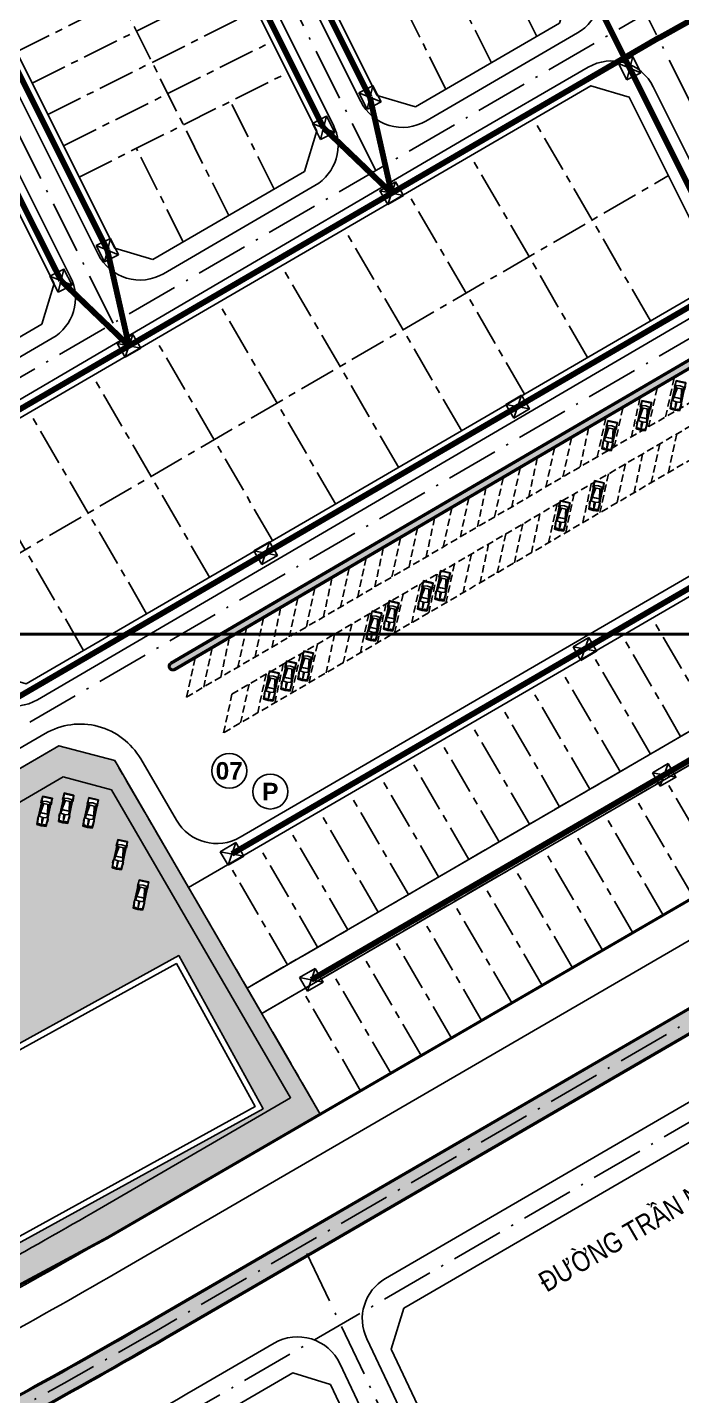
# Model space of a CAD drawing. Header units: metres. Extents: x 566631 to 571261, y 2062953 to 2068466.
# Drawn here: x 568814.1 to 568926.3, y 2066105.5 to 2066340.3 of the extents above; entities that cross this region are included whole.
import ezdxf
from ezdxf.enums import TextEntityAlignment as Align

# ---------------------------------------------------------------- set-up
doc = ezdxf.new("R2010")
doc.units = ezdxf.units.M
for name, pattern in [('ACAD_ISO10W100', [18.5, 12, -3, 0.5, -3]), ('CENTER', [2, 1.25, -0.25, 0.25, -0.25]), ('DOT', [0.25, 0, -0.25]), ('HIDDEN', [0.375, 0.25, -0.125])]:
    doc.linetypes.add(name, pattern=pattern)
for name, color, linetype in [('bonen', 34, 'CONTINUOUS'), ('BoThamCo', 94, 'CONTINUOUS'), ('ChiaLo', 128, 'CENTER'), ('D-TT', 2, 'CONTINUOUS'), ('DIEN HOA', 251, 'CONTINUOUS'), ('ghi_chu', 7, 'CONTINUOUS'), ('hacth sdd', 8, 'CONTINUOUS'), ('hatchViaHe+LogDg', 129, 'CONTINUOUS'), ('Khung ban ve', 7, 'CONTINUOUS'), ('LogDg', 7, 'CONTINUOUS'), ('nha', 20, 'CONTINUOUS'), ('RANHGIOI', 2, 'HIDDEN'), ('thuadat', 6, 'CONTINUOUS'), ('TimDg', 222, 'CONTINUOUS'), ('TTLL', 170, 'CONTINUOUS'), ('ViaHeS', 32, 'CONTINUOUS')]:
    doc.layers.add(name, color=color, linetype=linetype)
doc.styles.add('ARIALB', font='VHARIALB.TTF', dxfattribs={"width": 0.75})
doc.styles.add('avantH', font='VHAVAN.TTF', dxfattribs={"height": 10})
doc.styles.get("Standard").update_dxf_attribs({"font": 'VHARIALN.TTF'})
doc.linetypes.add('Thong tin', pattern='A,12.7,-5.08,["TTLL",Standard,S=2.54,R=0,X=-2.54,Y=-1.27],-9.08', length=26.86)
pattern_1 = [(0, (568838.590178164, 2066230.129243872), (0.3175, 0.3175), [0.15875, -0.4762500000000001]), (90, (568838.6695531639, 2066230.049868872), (-0.3175, 0.3175), [0.15875, -0.4762500000000001])]

# ---------------------------------------------------------------- blocks, each defined once
blk = doc.blocks.new('dsl')
at = {"color": 158, "linetype": 'DOT'}
blk.add_wipeout([(0, 1.5), (0.33644860936327353, 1.4617805352900177), (0.7271365341730276, 1.3119727361482205), (1.0179708990035576, 1.1016965319868746), (1.2342348857782783, 0.8524460373446345), (1.3543988210148825, 0.6446734317579512), (1.4417184349149323, 0.4140627419110956), (1.5, 0), (1.4408082852605588, -0.41721874987695173), (1.3263853264506624, -0.7005012247245759), (1.1508682344574481, -0.9620303045958281), (0.9135099182603594, -1.1897477167658508), (0.6119164755800454, -1.3695102143101394), (0.38024214177858096, -1.4510051391553134), (0, -1.5), (-0.4646015835460416, -1.4262346820905236), (-0.7918897030176879, -1.2739351231138016), (-1.1446356684900818, -0.9694375619291122), (-1.3156433532713265, -0.7204738487488953), (-1.4267119241412873, -0.46313398238271475), (-1.493310356047019, -0.14150682114990332), (-1.5, 0), (-1.4614062352338948, 0.3380707260221243), (-1.3372086829040484, 0.6796123441309305), (-1.1726255954709188, 0.9353871992789777), (-0.9171726725762708, 1.1869264040143435), (-0.6270318645983934, 1.362655877601469), (-0.2542087298352414, 1.478302378207502)], dxfattribs=at).dxf.layer = 'ghi_chu'
at = {"layer": 'ghi_chu', "color": 32}
blk.add_circle((0, 0), 1.5, dxfattribs=at)
at = {"layer": 'ghi_chu', "style": 'ARIALB'}
blk.add_attdef('01', text='', height=1.5, dxfattribs=at).set_placement((0, -0.75), align=Align.CENTER)
blk = doc.blocks.new('mb-«t«-1')
at = {"color": 251}
blk.add_wipeout([(859.1008053915066, 6.912159733474255e-10), (876.4170112080319, 536.8023803266333), (817.9421219586802, 536.8023803263932), (817.9421219590149, 623.3834094121194), (911.0494228420575, 623.3834094120466), (911.0494228420939, 1194.8182013719052), (821.250902964377, 1195.2694367584772), (825.48385027123, 3652.3221924818645), (893.7332170252776, 3652.322192481959), (893.7332170251393, 4180.466469899417), (783.1019020833337, 4180.466469899933), (762.6167174240763, 4262.407208536548), (850.4427024826291, 4284.363704801392), (807.1521879407155, 5028.960554932004), (-4.147295840084553e-10, 5098.225378200084), (-850.4427024835895, 5028.960554931771), (-893.7332170259833, 4310.338013527384), (-805.5796729880967, 4304.72313811096), (-805.5796729881549, 4206.440778624899), (-919.7075257516917, 4206.4407786253), (-919.7075257514298, 3695.6127070240836), (-845.4794587780998, 3678.296501207391), (-824.4683937580339, 1194.8182013719925), (-893.7173196602234, 1195.8674275223239), (-902.3913199349045, 623.3834094114573), (-813.5035004546444, 624.4862034761973), (-813.5035004547462, 536.8023803267861), (-885.0751141174333, 536.8023803265896), (-859.1008053922778, -1.4551915228366852e-11)], dxfattribs=at).dxf.layer = 'DIEN HOA'
at = {"layer": 'DIEN HOA', "color": 251, "linetype": 'Continuous'}
for p, q in [((-893.7332170257578, 4310.338013526982), (-850.4427024836186, 5028.960554931313)), ((-4.656613e-10, 5098.22537819948), (-850.4427024836186, 5028.960554931313)), ((-763.8616733985252, 4959.695731663611), (-850.4427024836186, 3600.37357503036)), ((-8.658102908637373, 5020.302452023141), (-763.8616733985252, 4959.695731663611)), ((-183.7687785296002, 4977.011937480419), (-711.9130559473997, 4977.011937480885)), ((-183.7687785296002, 4977.011937480419), (-711.9130559473997, 4977.011937480885)), ((-668.6225414049113, 4803.849879310932), (-711.9130559473997, 4977.011937480885)), ((-400.2213512419257, 4803.849879310465), (-668.6225414049113, 4803.849879310932)), ((-183.7687785296002, 4977.011937480419), (-400.2213512419257, 4803.849879310465)), ((-8.658102908637373, 5020.302452023141), (-58.90579129569232, 3623.416714868508)), ((-8.658102908637373, 5020.302452023141), (142.1995540964417, 3622.354830442462)), ((685.938747221604, 4977.011937480419), (-8.658102908637373, 5020.302452023141)), ((807.1521879405483, 5028.960554931778), (-4.656613e-10, 5098.22537819948)), ((337.6660134306877, 4803.849879310932), (164.5039552609669, 4977.011937480419)), ((685.938747221604, 4977.011937480419), (207.7944698036881, 4977.011937480885)), ((685.938747221604, 4977.011937480419), (207.7944698036881, 4977.011937480885)), ((642.6482326791155, 4803.849879310932), (337.6660134306877, 4803.849879310932)), ((685.938747221604, 4977.011937480419), (642.6482326791155, 4803.849879310932)), ((720.5711588556876, 4959.695731663611), (685.938747221604, 4977.011937480419)), ((720.5711588556876, 4959.695731663611), (833.1264966658784, 3557.083060488105)), ((807.1521879405483, 5028.960554931778), (850.4427024831531, 4284.363704801071)), ((-919.7075257513208, 4206.440778624732), (-919.7075257512041, 4180.466469899286)), ((-919.7075257513208, 4206.440778624732), (-815.8102908495348, 4206.440778624732)), ((-919.7075257512041, 4180.466469899286), (-919.7075257513208, 4128.517852448392)), ((-919.7075257513208, 4128.517852448392), (-919.7075257512041, 4180.466469899286)), ((-919.7075257513208, 4128.517852448392), (-919.7075257514371, 4041.936823363417)), ((-919.7075257514371, 4041.936823363417), (-919.7075257513208, 4128.517852448392)), ((-919.7075257514371, 4041.936823363417), (-919.7075257515534, 3938.03958846163)), ((-919.7075257515534, 3938.03958846163), (-919.7075257514371, 4041.936823363417)), ((-919.7075257514371, 3834.14235355938), (-919.7075257515534, 3938.03958846163)), ((-919.7075257515534, 3938.03958846163), (-919.7075257514371, 3834.14235355938)), ((-919.7075257513208, 3756.219427383506), (-919.7075257514371, 3834.14235355938)), ((-919.7075257514371, 3834.14235355938), (-919.7075257513208, 3756.219427383506)), ((-919.7075257515534, 3695.612707023975), (-919.7075257513208, 3756.219427383506)), ((-919.7075257513208, 3756.219427383506), (-919.7075257515534, 3695.612707023975)), ((-919.7075257515534, 3695.612707023975), (-919.7075257513208, 3678.2965012067)), ((-919.7075257513208, 3678.2965012067), (-824.4683937579393, 3678.2965012067)), ((-893.7332170257578, 4310.338013526982), (-807.1521879411303, 4301.679910618346)), ((-850.4427024833858, 4500.816277513746), (-763.8616733987583, 4500.816277513279)), ((-850.4427024836186, 3600.37357503036), (-807.1521879408974, 112.5553378104232)), ((43.29051454213913, 3635.005986664444), (-746.5454675814833, 3539.766854671296)), ((-746.5454675814833, 3539.766854671296), (-737.8873646729623, 848.4940850320273)), ((-746.5454675814833, 3539.766854671296), (-633.9901297710603, 2881.751033625566)), ((-703.2549530391113, 3548.424957579468), (-616.6739239542512, 2916.383445259649)), ((-642.6482326795813, 2907.725342350547), (-341.5447812121129, 1229.450613005552)), ((-633.9901297710603, 2881.751033625566), (-633.9901297710603, 1437.24508280959)), ((608.0158210452646, 2916.383445259649), (-616.6739239542512, 2916.383445259649)), ((-616.6739239542512, 2916.383445259649), (-616.6739239541348, 2890.409136534203)), ((-616.6739239541348, 2890.409136534203), (-616.6739239542512, 1229.450613005087)), ((-616.6739239541348, 2890.409136534203), (608.0158210453808, 2890.409136534203)), ((737.8873646724969, 3539.76685467083), (43.29051454213913, 3635.005986664444)), ((633.9901297703618, 2907.725342351012), (382.8866783033591, 1229.450613005552)), ((737.8873646724969, 3539.76685467083), (608.0158210452646, 2916.383445259649)), ((608.0158210452646, 2916.383445259649), (608.0158210450318, 1238.108715913724)), ((608.0158210453808, 2890.409136534203), (608.0158210452646, 1229.450613005087)), ((729.2292617637431, 3479.1601343113), (633.9901297704782, 2890.409136534203)), ((633.9901297704782, 2890.409136534203), (642.6482326791155, 1445.903185717761)), ((729.2292617638595, 848.4940850320273), (737.8873646724969, 3539.76685467083)), ((850.4427024831531, 4284.363704801071), (781.1778792151018, 4267.047498984262)), ((783.1019020834938, 4180.466469899286), (824.4683937575902, 4180.466469899286)), ((833.1264966658784, 3557.083060488105), (815.8102908488361, 112.5553378099575)), ((824.4683937575902, 4180.466469899286), (824.468393757357, 4163.150264082011)), ((824.4683937575902, 4180.466469899286), (893.7332170252921, 4180.466469899286)), ((859.0013357762946, 3652.322192481253), (824.4683937574736, 3652.322192481253)), ((893.7332170254085, 3652.322192481253), (859.0013357762946, 3652.322192481253)), ((893.7332170252921, 4180.466469899286), (893.7332170254085, 3652.322192481253)), ((-893.7332170257578, 1194.818201371468), (-902.3913199347444, 623.3834094107151)), ((-902.3913199343953, 1099.57906937832), (-902.3913199345114, 1012.998040292877)), ((-815.8102908496512, 623.3834094111808), (-902.3913199347444, 623.3834094107151)), ((-824.4683937579393, 1194.818201371468), (-893.7332170257578, 1194.818201371468)), ((-885.0751141172368, 536.8023803262039), (-859.1008053921395, -4.656613e-10)), ((-815.8102908495348, 536.8023803262039), (-885.0751141172368, 536.8023803262039)), ((-859.1008053921395, -4.656613e-10), (859.1008053914412, 0)), ((815.8102908488361, 112.5553378099575), (-807.1521879408974, 112.5553378104232)), ((-633.9901297710603, 1437.24508280959), (-746.5454675814833, 1160.18578973785)), ((-737.8873646729623, 848.4940850320273), (-616.6739239542512, 1229.450613005087)), ((-17.31620581750758, 761.9130559470503), (-737.8873646729623, 874.4683937574736)), ((-616.6739239542512, 1229.450613005087), (608.0158210452646, 1229.450613005087)), ((746.545467580785, 874.4683937574736), (-17.31620581750758, 761.9130559470503)), ((729.2292617638595, 848.4940850320273), (608.0158210450318, 1238.108715913724)), ((642.6482326791155, 1445.903185717761), (729.2292617639757, 1134.211481011938)), ((815.8102908486034, 536.8023803262039), (876.4170112080175, 536.8023803262039)), ((911.0494228422176, 1194.818201371468), (824.468393757357, 1194.818201371468)), ((824.468393757357, 623.3834094111808), (911.049422842334, 623.3834094111808)), ((859.1008053914412, 0), (876.4170112080175, 536.8023803262039)), ((911.049422842334, 623.3834094111808), (911.0494228422176, 1194.818201371468))]:
    blk.add_line(p, q, dxfattribs=at)
blk = doc.blocks.new('ct-10')
at = {"color": 240}
blk.add_wipeout([(-54.65070731744883, 32.75775131252925), (-28.727073920492202, 47.84003259708791), (-20.74105342710597, 34.11355000688741), (-3.234131249437871, 29.045085976025263), (49.30300526018102, 57.99169900035483), (63.780218898784376, 31.716039441621433), (19.987452967316464, 7.587350043703566), (18.539731603445603, 10.214915999408532), (-4.1940673156659614e-11, -6.66489086142974e-12), (-13.624279429065936, 3.944392343668568), (-13.902371461487341, 2.9838379093044267), (-25.645966952662334, 6.383749691116918), (-25.367874920135666, 7.344304125481031), (-38.99215461313509, 11.288696545780681), (-44.6177746699105, 20.95809000353853), (-47.016713078567584, 19.6363365696337)], dxfattribs=at).dxf.layer = 'nha'
at = {"layer": 'nha', "color": 240}
blk.add_lwpolyline([(5.51023932849057, 33.86300960252993), (49.30300526018254, 57.99169900035486), (63.78021889878437, 31.71603944175877), (19.98745296732523, 7.587350043701008), (5.51023932849057, 33.86300960252993)], dxfattribs=at)
at = {"layer": 'nha', "color": 10, "ltscale": 3}
for points in [[(6.868668435141444, 33.46972807194106), (48.90972372959368, 56.63326989370398), (62.42178979224991, 32.10932097258046), (20.38073449803051, 8.945779150351882)], [(-53.28347123460878, 32.39627448865836), (-46.6436358060206, 20.98363364092364), (-22.12016386974311, 34.49543666134934), (-29.08855075130279, 46.47279651024365)], [(-3.174239929998294, 28.5072140134871), (5.313598563196138, 33.18379504932091), (17.86051705013961, 10.41155676497146), (-0.05989131948444992, 0.5378719624131918), (-13.96551063004881, 4.56371557735838), (-14.24360266246367, 3.603161143139005), (-25.0266437191749, 6.724980892147869), (-24.74855168676004, 7.685535326600075), (-38.65417125541717, 11.7113790162839), (-43.90543507408368, 20.72798458715656), (-20.68116203020327, 33.57567799068056)]]:
    blk.add_lwpolyline(points, close=True, dxfattribs=at)
at = {"layer": 'nha', "color": 240}
for points in [[(-54.65070731733242, 32.75775131238981), (-47.01671307859942, 19.63633656990714), (-20.74105342710391, 34.11355000711046), (-28.72707392049222, 47.84003259708793)], [(-3.234131249482743, 29.04508597613312), (5.51023932849057, 33.86300960252993), (18.53973160346504, 10.21491599967703), (0, 0), (-13.62427942897193, 3.944392343983054), (-13.90237146150321, 2.983837909530848), (-25.64596695266664, 6.383749691303819), (-25.36787492013536, 7.344304125523195), (-38.99215461313725, 11.28869654610753), (-44.61777466991051, 20.95809000353855), (-20.74105334712658, 34.11354995239526), (-20.74105334712658, 34.11354995239526), (-3.234131249482743, 29.04508597613312)]]:
    blk.add_lwpolyline(points, close=True, dxfattribs=at)
at = {"layer": 'nha', "color": 10, "ltscale": 3}
for points in [[(-20.74105334712658, 34.11354995239526), (-28.24953822337557, 8.178580222884193)], [(-6.115794552722946, 29.87936207349412), (-13.90237146150321, 2.983837909530848), (-25.64596695266664, 6.383749691303819), (-17.85939004388638, 33.27927385503426)], [(-6.596071769949049, 30.01840808964334), (-14.24360266246367, 3.603161143139005), (-25.0266437191749, 6.724980892147869), (-17.37911282666028, 33.14022783865221)], [(-3.234131249482743, 29.04508597613312), (-10.74261612573173, 3.110116246622056)]]:
    blk.add_lwpolyline(points, dxfattribs=at)
at = {"layer": 'nha', "const_width": 0.331751152141547}
for points in [[(-1.498206348507665, 6.867696549976245, -1), (-1.811084105283953, 6.757395432097837, -1)], [(-0.633890489465557, 7.370645947055891, -1), (-0.9467682462418452, 7.260344829177484, -1)], [(0.2304253693437204, 7.873595344135538, -1), (-0.08245238743256778, 7.763294226257131, -1)], [(1.094741228269413, 8.376544741215184, -1), (0.7818634713767096, 8.266243623336777, -1)], [(1.818601910257712, 7.062761763343588, -1), (1.505724153481424, 6.95246064546518, -1)], [(1.959057087311521, 8.879494138294831, -1), (1.646179330535233, 8.769193020416424, -1)], [(2.68291776929982, 7.565711160423234, -1), (2.370040012523532, 7.455410042544827, -1)], [(-0.7743456665193662, 5.553913572337478, -1), (-1.087223423295654, 5.443612454226241, -1)], [(0.08997019252274185, 6.056862969184294, -1), (-0.2229075642535463, 5.946561851305887, -1)], [(0.8138308746274561, 4.743079991312698, -1), (0.5009531178511679, 4.63277887343429, -1)], [(0.9542860514484346, 6.559812366263941, -1), (0.6414082945557311, 6.449511248385534, -1)], [(1.678146733436733, 5.246029388392344, -1), (1.365268976660445, 5.135728270513937, -1)], [(2.542462592246011, 5.748978785471991, -1), (2.229584835469723, 5.638677667593583, -1)], [(3.266323273768649, 4.435195807600394, -1), (2.95344551699236, 4.324894689721987, -1)], [(3.406778451288119, 6.251928182551637, -1), (3.093900694511831, 6.14162706467323, -1)], [(4.130639132810757, 4.93814520444721, -1), (3.817761376034468, 4.827844086568803, -1)], [(-0.05048498453106731, 4.240130594465882, -1), (-0.3633627413073555, 4.129829476354644, -1)], [(0.6733756969915703, 2.926347616361454, -1), (0.3604979402152821, 2.816046498483047, -1)], [(1.537691556150094, 3.429297013441101, -1), (1.224813799373806, 3.318995895329863, -1)], [(2.402007414959371, 3.932246410520747, -1), (2.089129658183083, 3.821945292409509, -1)]]:
    blk.add_lwpolyline(points, format="xyb", close=True, dxfattribs=at)
blk = doc.blocks.new('hgtc')
at = {"layer": 'D-TT', "color": 11, "linetype": 'Continuous'}
for p, q in [((-1.53, 1.3275), (1.53, 1.3275)), ((-1.53, 1.3275), (1.53, -1.3275)), ((-1.53, -1.3275), (1.53, 1.3275)), ((-1.53, -1.3275), (-1.53, 1.3275)), ((1.53, 1.3275), (1.53, -1.3275)), ((-1.53, -1.3275), (1.53, -1.3275))]:
    blk.add_line(p, q, dxfattribs=at)
at = {"layer": 'D-TT', "color": 11, "linetype": 'Continuous', "flags": 128}
for points in [[(-1.53, -1.3275), (-1.53, 1.3275), (-1.405566792644095, 1.3275)], [(-1.53, -1.3275), (-0.6722961259656586, -1.3275)]]:
    blk.add_lwpolyline(points, dxfattribs=at)

msp = doc.modelspace()

# ---------------------------------------------------------------- hatches: boundary and pattern name
at = {"layer": 'hacth sdd'}
h = msp.add_hatch(dxfattribs=at)
h.set_pattern_fill('CROSS', color=64, scale=0.05, style=0)
h.set_pattern_definition(pattern_1)
edge = h.paths.add_edge_path()
edge.add_line((568933.7143978506, 2066286.586560619), (568838.8331103023, 2066231.056152301))
edge.add_arc((568839.0856665111, 2066230.624625522), 0.4999999999453897, 120.3388151752436, 210.1574367655024)
edge.add_arc((568839.0856665112, 2066230.624625522), 0.5000000000582983, 210.1574367588006, 300.3388151752436)
edge.add_line((568839.33822272, 2066230.193098743), (568934.2195102683, 2066285.72350706))
edge.add_arc((568937.6290190874, 2066279.897895538), 6.749999999833656, 26.571817897282926, 120.3388151815671, ccw=False)
edge.add_line((568943.6660460724, 2066282.91730031), (568948.6265153522, 2066272.999290257))
edge.add_arc((568949.073702536, 2066273.22294987), 0.4999999998949919, 206.5718179198222, 300.157436777037)
edge.add_arc((568949.073702536, 2066273.22294987), 0.5000000000161244, 300.157436777037, 386.5718179078876)
edge.add_line((568949.5208897202, 2066273.446609483), (568944.5604204404, 2066283.364619536))
edge.add_arc((568937.6290190875, 2066279.897895537), 7.749999999986018, 26.57181790134568, 120.3388151821101)
h = msp.add_hatch(dxfattribs=at)
h.set_pattern_fill('CROSS', color=64, scale=0.05, style=0)
h.set_pattern_definition(pattern_1)
edge = h.paths.add_edge_path()
edge.add_line((568933.7143978506, 2066286.586560619), (568838.8331103023, 2066231.056152301))
edge.add_arc((568839.0856665111, 2066230.624625522), 0.4999999999453897, 120.3388151752436, 210.1574367655024)
edge.add_arc((568839.0856665112, 2066230.624625522), 0.5000000000582983, 210.1574367588006, 300.3388151752436)
edge.add_line((568839.33822272, 2066230.193098743), (568934.2195102683, 2066285.72350706))
edge.add_arc((568937.6290190874, 2066279.897895538), 6.749999999833656, 26.571817897282926, 120.3388151815671, ccw=False)
edge.add_line((568943.6660460724, 2066282.91730031), (568948.6265153522, 2066272.999290257))
edge.add_arc((568949.073702536, 2066273.22294987), 0.4999999998949919, 206.5718179198222, 300.157436777037)
edge.add_arc((568949.073702536, 2066273.22294987), 0.5000000000161244, 300.157436777037, 386.5718179078876)
edge.add_line((568949.5208897202, 2066273.446609483), (568944.5604204404, 2066283.364619536))
edge.add_arc((568937.6290190875, 2066279.897895537), 7.749999999986018, 26.57181790134568, 120.3388151821101)
h = msp.add_hatch(dxfattribs=at)
h.set_pattern_fill('CROSS', color=64, scale=0.05, style=0)
h.set_pattern_definition([(0, (568726.2181077171, 2066107.511823657), (0.3175, 0.3175), [0.15875, -0.4762500000000001]), (90, (568726.2974827171, 2066107.432448657), (-0.3175, 0.3175), [0.15875, -0.4762500000000001])])
edge = h.paths.add_edge_path()
edge.add_line((568827.9057365168, 2066132.56217454), (568864.3775519878, 2066153.753022191))
edge.add_line((568864.3775519878, 2066153.753022191), (568829.1100691657, 2066214.452298915))
edge.add_line((568829.1100691657, 2066214.452298915), (568819.5429296357, 2066216.984679198))
edge.add_line((568819.5429296357, 2066216.984679198), (568803.5827793708, 2066207.699118338))
edge.add_line((568803.5827793708, 2066207.699118338), (568804.5885386292, 2066205.970405432))
edge.add_arc((568807.181607989, 2066207.479044321), 3.000000000016365, 210.1906983261399, 300.1906983192565)
edge.add_line((568808.690246877, 2066204.885974961), (568820.2664520721, 2066211.620971565))
edge.add_line((568820.2664520721, 2066211.620971565), (568828.5611824023, 2066209.425392471))
edge.add_line((568828.5611824023, 2066209.425392471), (568859.2717184378, 2066156.569130101))
edge.add_line((568859.2717184378, 2066156.569130101), (568825.3938476988, 2066136.885415751))
edge.add_arc((568334.5707709345, 2066981.646747592), 977.000000235202, 297.6290180077877, 300.15743676226367, ccw=False)
edge.add_arc((568788.5769537514, 2066114.283279129), 2.00000000001723, 117.6297100511861, 223.7344782023378)
edge.add_arc((568739.4434975762, 2066067.273729146), 65.99995812744585, 41.53741249653791, 43.734478192171025, ccw=False)
edge.add_arc((568334.570771048, 2066981.646747397), 982.0000000091319, 297.5551404341041, 300.1574367617127)
h = msp.add_hatch(dxfattribs=at)
h.set_pattern_fill('CROSS', color=64, scale=0.05, style=0)
h.set_pattern_definition([(0, (568124.4922125977, 2065856.434559209), (0.3175, 0.3175), [0.15875, -0.4762500000000001]), (90, (568124.5715875977, 2065856.355184209), (-0.3175, 0.3175), [0.15875, -0.4762500000000001])])
edge = h.paths.add_edge_path()
edge.add_arc((568970.7276748744, 2066194.726837185), 1.749977558674758, 300.1574367676133, 480.1574367676133)
edge.add_line((568969.8485250591, 2066196.239952204), (568836.0693864466, 2066118.5116212))
edge.add_arc((568334.5707710537, 2066981.646747391), 998.2500224413319, 297.07455533379755, 300.1574367596903, ccw=False)
edge.add_arc((568789.720296955, 2066091.231726699), 1.749977559042764, 117.0745932350957, 297.0735870310036)
edge.add_arc((568334.5708065463, 2066981.646682356), 1001.74990349739, 297.0745535939011, 300.1574368760959)
edge.add_line((568837.8276861224, 2066115.485391189), (568971.6068246897, 2066193.213722167))
at = {"layer": 'hatchViaHe+LogDg'}
h = msp.add_hatch(dxfattribs=at)
h.set_pattern_fill('PHANTSQR', color=256, angle=322.0000000000001, style=0, pattern_type=2)
h.set_pattern_definition([(322.0000000000001, (568580.7870714198, 2066041.32949539), (0.6156614753256582, 0.788010753606722), [0.18, -0.15, 0.18, -0.15, 0.18, -0.16]), (52.00000000000006, (568581.5612942311, 2066040.826127693), (-0.788010753606722, 0.6156614753256582), [0.18, -0.15, 0.18, -0.15, 0.18, -0.16])])
edge = h.paths.add_edge_path()
edge.add_arc((568739.4434975778, 2066067.273729145), 65.99995812739209, 41.53741249846819, 43.73447819417144)
edge.add_arc((568788.5769537515, 2066114.283279129), 2.000000000076781, 117.62901942102161, 223.7344782000322, ccw=False)
edge.add_arc((568334.5707709352, 2066981.646747593), 977.0000002350481, 297.6290194215283, 300.1574367622214)
edge.add_line((568825.3938476988, 2066136.885415751), (568859.2717184379, 2066156.569130101))
edge.add_line((568859.2717184379, 2066156.569130101), (568828.5611824021, 2066209.425392471))
edge.add_line((568828.5611824021, 2066209.425392471), (568820.2664520718, 2066211.620971565))
edge.add_line((568820.2664520718, 2066211.620971565), (568808.6902468773, 2066204.885974961))
edge.add_arc((568807.1816079889, 2066207.479044321), 3.000000000116989, 210.1906983311015, 300.1906983250217, ccw=False)
edge.add_line((568804.5885386292, 2066205.970405432), (568803.5827793708, 2066207.699118338))
edge.add_line((568803.5827793708, 2066207.699118338), (568760.3649567078, 2066182.555136866))
edge.add_line((568760.3649567078, 2066182.555136866), (568761.3707159655, 2066180.826423962))
edge.add_arc((568758.7776466057, 2066179.317785073), 3.000000000016365, -59.80930167690002, 30.19069832613991, ccw=False)
edge.add_line((568760.286285494, 2066176.724715713), (568732.9201400105, 2066160.803185828))
edge.add_line((568732.9201400105, 2066160.803185828), (568731.5364120429, 2066156.993670848))
edge.add_line((568731.5364120429, 2066156.993670848), (568739.1586386834, 2066135.919436881))
edge.add_arc((568737.2778757093, 2066135.23919381), 2.00000000001254, -88.17496978748733, 19.884278837848285, ccw=False)
edge.add_arc((568739.4434975804, 2066067.273729148), 65.99995812357366, 91.82503020924716, 93.98544278419456)
edge.add_line((568734.8563012333, 2066133.114082291), (568736.0640985466, 2066129.774716465))
edge.add_arc((568754.871728285, 2066136.577147179), 19.99999999992734, 199.8842788529489, 221.7040404863871)
edge.add_arc((568739.4434975787, 2066067.273729146), 55.99995812561637, 45.93390155427312, 89.49210134938158, ccw=False)
edge.add_arc((568777.0924868174, 2066127.469639831), 20.00000000005169, 273.7219624159595, 297.3872225899458)
edge.add_arc((568334.5707710212, 2066981.646747383), 982.0000000090345, 297.3872225930007, 297.5551404358845)

# ---------------------------------------------------------------- linework, layer by layer
at = {"layer": 'bonen', "linetype": 'ByBlock'}
msp.add_lwpolyline([(568788.8459769285, 2066111.038892309, 0.009586801249240334), (568787.1318512096, 2066112.900644455, -0.4991562766083358), (568787.6494641035, 2066116.055216756, 0.01103274947337492), (568825.3938476988, 2066136.885415751), (568859.2717184379, 2066156.569130101), (568828.5611824021, 2066209.425392471), (568820.2664520718, 2066211.620971565), (568808.6902468773, 2066204.885974961, -0.4142135623566424), (568804.5885386292, 2066205.970405432), (568803.5827793708, 2066207.699118338), (568760.3649567078, 2066182.555136866), (568761.3707159655, 2066180.826423962, -0.4142135623959386), (568760.286285494, 2066176.724715713), (568732.9201400105, 2066160.803185828), (568731.5364120429, 2066156.993670848), (568739.1586386834, 2066135.919436881, -0.5098511295267119), (568737.3415705096, 2066133.240208325, 0.009426857384935938), (568734.8563012333, 2066133.114082291), (568736.0640985466, 2066129.774716465, 0.09549537837549592), (568739.9399029146, 2066123.271487064, -0.1923805026644491), (568778.3907832373, 2066107.511823657, 0.1036277479899879), (568786.2925224878, 2066109.711280006, 0.0007326799388982222), (568788.8459769286, 2066111.038892309)], format="xyb", dxfattribs=at)
at = {"layer": 'BoThamCo'}
for points in [[(568933.7143978506, 2066286.586560619), (568838.8331103023, 2066231.056152301, 0.4132866684418166), (568838.6533423905, 2066230.373436639, 0.4151410640959912), (568839.33822272, 2066230.193098743), (568934.2195102683, 2066285.72350706, -0.4336040298207842), (568943.6660460724, 2066282.91730031), (568948.6265153522, 2066272.999290257, 0.4326641440931852), (568949.3248914188, 2066272.790625749, 0.3960005966474293), (568949.5208897202, 2066273.446609483), (568944.5604204404, 2066283.364619536, 0.4336040298239282)], [(568827.9057365168, 2066132.56217454), (568864.3775519878, 2066153.753022191), (568829.1100691657, 2066214.452298915), (568819.5429296357, 2066216.984679198), (568803.5827793708, 2066207.699118338), (568804.5885386292, 2066205.970405432, 0.41421356233378), (568808.690246877, 2066204.885974961), (568820.2664520721, 2066211.620971565), (568828.5611824023, 2066209.425392471), (568859.2717184378, 2066156.569130101), (568825.3938476988, 2066136.885415751, -0.01103275564291918), (568787.6494427449, 2066116.055205576, 0.4991525123572363), (568787.1318512096, 2066112.900644455, -0.00958680124893641), (568788.8459769284, 2066111.038892309, 0.01135514776148684)], [(568971.6068246897, 2066193.213722167, 1), (568969.8485250591, 2066196.239952204), (568836.0693864466, 2066118.5116212, -0.01345241922843354), (568788.9237944697, 2066092.789932478, 0.9999912192584248), (568790.5167720756, 2066089.673506933, 0.01345242732954382), (568837.8276861224, 2066115.485391189)]]:
    msp.add_lwpolyline(points, format="xyb", close=True, dxfattribs=at)
at = {"layer": 'ChiaLo', "ltscale": 5}
for points in [[(568893.7094391424, 2066334.178027422), (568845.8683320584, 2066429.831997706)], [(568848.6731003547, 2066307.976039486), (568798.1336271199, 2066409.025149041)], [(568812.2725667901, 2066336.044817857), (568848.0475415152, 2066353.937586883)], [(568901.5041900863, 2066338.712986873), (568893.9886490678, 2066353.739631971)], [(568814.9564821441, 2066330.678571648), (568850.7314568692, 2066348.571340675)], [(568885.9146881984, 2066329.643067972), (568877.8899104416, 2066345.687885909)], [(568817.640397498, 2066325.312325439), (568853.4153722232, 2066343.205094466)], [(568820.324312852, 2066319.94607923), (568856.0992875772, 2066337.838848257)], [(568823.008228206, 2066314.579833022), (568858.7832029312, 2066332.472602048)], [(568856.4678512987, 2066312.510998937), (568848.9450848819, 2066327.552090566)], [(568921.0311082684, 2066289.913315787), (568900.9159230909, 2066324.487573917)], [(568840.8783494108, 2066303.441080036), (568832.8463462557, 2066319.500344504)], [(568910.2266526027, 2066283.627320419), (568890.1114674251, 2066318.201578549)], [(568800.6579078314, 2066243.019201354), (568924.0747977855, 2066314.82272599)], [(568899.4221969369, 2066277.341325051), (568879.3070117594, 2066311.915583181)], [(568888.6177412713, 2066271.055329683), (568868.5025560936, 2066305.629587813)], [(568877.8132856055, 2066264.769334315), (568857.6981004279, 2066299.343592445)], [(568867.0088299398, 2066258.483338947), (568846.8936447621, 2066293.057597077)], [(568856.204374274, 2066252.197343579), (568836.0891890964, 2066286.77160171)], [(568845.3999186083, 2066245.911348211), (568825.2847334306, 2066280.485606342)], [(568834.5954629426, 2066239.625352843), (568814.4802777648, 2066274.199610974)], [(568823.7910072769, 2066233.339357475), (568803.6758220992, 2066267.913615606)], [(568961.8479400676, 2066239.2987415), (568851.8181078561, 2066175.369228221)], [(568931.3657460451, 2066221.587982623), (568921.3181907401, 2066238.880947447)], [(568964.0889230157, 2066234.81809861), (568854.3299966822, 2066171.045987015)], [(568926.177856598, 2066218.573716032), (568916.130301293, 2066235.866680856)], [(568920.9899671508, 2066215.559449441), (568910.9424118459, 2066232.852414264)], [(568915.8020777038, 2066212.545182849), (568905.7545223988, 2066229.838147673)], [(568910.6141882567, 2066209.530916258), (568900.5666329517, 2066226.823881081)], [(568905.4262988096, 2066206.516649666), (568895.3787435046, 2066223.80961449)], [(568900.2384093625, 2066203.502383074), (568890.1908540576, 2066220.795347898)], [(568895.0505199154, 2066200.488116483), (568885.0029646105, 2066217.781081307)], [(568864.3775519873, 2066153.753022191), (568829.1100691657, 2066214.452298915)], [(568889.8626304682, 2066197.473849892), (568879.8150751633, 2066214.766814715)], [(568884.6747410211, 2066194.4595833), (568874.6271857162, 2066211.752548124)], [(568933.5494112823, 2066193.94324341), (568923.5018559771, 2066211.236208235)], [(568879.486851574, 2066191.445316709), (568869.4392962691, 2066208.738281532)], [(568928.3615218352, 2066190.928976819), (568918.31396653, 2066208.221941643)], [(568874.298962127, 2066188.431050117), (568864.251406822, 2066205.724014941)], [(568923.173632388, 2066187.914710228), (568913.1260770829, 2066205.207675052)], [(568869.1110726799, 2066185.416783526), (568859.0635173749, 2066202.709748349)], [(568917.9857429409, 2066184.900443636), (568907.9381876359, 2066202.19340846)], [(568863.9231832327, 2066182.402516934), (568853.8756279278, 2066199.695481758)], [(568912.7978534938, 2066181.886177045), (568902.7502981888, 2066199.179141869)], [(568858.7352937856, 2066179.388250343), (568848.6877384807, 2066196.681215166)], [(568907.6099640467, 2066178.871910453), (568897.5624087416, 2066196.164875277)], [(568902.4220745995, 2066175.857643862), (568892.3745192945, 2066193.150608686)], [(568897.2341851525, 2066172.84337727), (568887.1866298474, 2066190.136342094)], [(568892.0462957053, 2066169.829110679), (568881.9987404002, 2066187.122075503)], [(568886.8584062582, 2066166.814844087), (568876.8108509531, 2066184.107808911)], [(568881.6705168111, 2066163.800577496), (568871.622961506, 2066181.09354232)], [(568876.482627364, 2066160.786310904), (568866.4350720589, 2066178.079275728)], [(568871.2947379168, 2066157.772044313), (568861.2471826117, 2066175.065009137)]]:
    msp.add_lwpolyline(points, dxfattribs=at)
at = {"layer": 'LogDg'}
for points in [[(568831.1418049526, 2066426.685531277), (568858.6810577989, 2066438.689482429, -0.3988576539095415), (568869.0326603478, 2066434.934435493), (568911.6146208189, 2066349.795653608, -0.3958327164805437), (568908.4826629095, 2066339.302248176), (568882.5001597613, 2066324.185716676, -0.4328364540799716), (568871.3221277811, 2066327.522014497), (568827.1834176114, 2066415.773376732, -0.4297380397520337)], [(568779.4487126727, 2066394.966528067), (568826.2857889917, 2066301.320026564, 0.4328364540799716), (568837.4638209718, 2066297.983728743), (568863.4463241195, 2066313.100260243, 0.3958327164998583), (568866.5782820294, 2066323.593665674), (568821.2979554122, 2066414.12758683, 0.3988576539189693), (568810.9463528633, 2066417.882633766), (568783.4071000138, 2066405.878682613, 0.4297380397515082)], [(568781.2494501952, 2066275.118038627), (568731.7140077237, 2066374.159679395, -0.4297380397587368), (568735.6723950648, 2066385.071833941), (568763.2116479209, 2066397.075785099, -0.3988576539095415), (568773.5632504699, 2066393.320738164), (568821.5419432399, 2066297.391677742, -0.3958327165186791), (568818.4099853301, 2066286.89827231), (568792.4274821752, 2066271.781740806, -0.4328364540641865)]]:
    msp.add_lwpolyline(points, format="xyb", close=True, dxfattribs=at)
at = {"layer": 'TimDg', "linetype": 'ACAD_ISO10W100', "ltscale": 0.75}
for points in [[(568873.8805475677, 2066315.700065481), (568819.3133312821, 2066424.802283284)], [(568828.84420878, 2066289.498077545), (568771.5786263434, 2066403.99543462)]]:
    msp.add_lwpolyline(points, dxfattribs=at)
msp.add_lwpolyline([(569278.834998483, 2065059.656135766), (569264.5269734287, 2065093.529310778, -0.0210175178208976), (569255.7019476439, 2065117.14407809), (569137.3027724003, 2065479.750271323), (568925.3131514108, 2065996.312426096), (568861.4377770493, 2066131.22724045)], format="xyb", dxfattribs=at)
at = {"layer": 'TTLL', "color": 170, "linetype": 'Thong tin', "const_width": 1}
for points in [[(568922.5433847491, 2066338.482254904), (569097.5958636807, 2066436.160645753)], [(568872.8958326015, 2066328.243340302), (568828.1639100353, 2066417.680777114)], [(568864.9398374979, 2066323.001781074), (568820.2079149315, 2066412.439217886)], [(568827.8389058426, 2066302.082516153), (568783.2749962099, 2066391.184026289)], [(568819.90349871, 2066296.799793138), (568775.3190011062, 2066385.942467061)]]:
    msp.add_lwpolyline(points, dxfattribs=at)
at = {"layer": 'ViaHeS'}
for points in [[(568880.7095526442, 2066326.614737902), (568905.4102004832, 2066340.985490368), (568907.4953866213, 2066347.971760356), (568865.0874674438, 2066432.762562409), (568858.2673708524, 2066435.236554498), (568832.0923306219, 2066423.827243356), (568829.7454262872, 2066417.357491764), (568874.1511742495, 2066328.572211595)], [(568835.6732138564, 2066300.412749966), (568861.6729868527, 2066315.539329007), (568863.7581729906, 2066322.525598995), (568818.7297251476, 2066412.555911302), (568811.9096285562, 2066415.02990339), (568784.3576256834, 2066403.020394692), (568782.0107213486, 2066396.550643099), (568829.1148354617, 2066302.37022366)], [(568770.995020209, 2066391.749062638), (568764.1749236176, 2066394.223054726), (568736.6229207331, 2066382.213546022), (568734.2760163984, 2066375.743794429), (568784.0784966662, 2066276.168235719), (568790.636875061, 2066274.210762025), (568816.636648065, 2066289.337341071), (568818.721834203, 2066296.323611059)]]:
    msp.add_lwpolyline(points, close=True, dxfattribs=at)
at = {"layer": 'ViaHeS', "linetype": 'HIDDEN', "ltscale": 5}
for points in [[(568907.4503845675, 2066269.766886924), (568905.9986255736, 2066263.123844398)], [(568910.3846910924, 2066271.484224912), (568908.9329320985, 2066264.841182386)], [(568925.5225399529, 2066270.495080546), (568924.0707809589, 2066263.852038019)], [(568904.5160780424, 2066268.049548936), (568903.0643190487, 2066261.40650641)], [(568922.5882334278, 2066268.777742557), (568921.1364744338, 2066262.134700031)], [(568901.5817715175, 2066266.332210948), (568900.1300125236, 2066259.689168422)], [(568916.7196203779, 2066265.343066582), (568915.2678613839, 2066258.700024055)], [(568919.6539269029, 2066267.06040457), (568918.2021679089, 2066260.417362043)], [(568895.7131584676, 2066262.897534972), (568894.2613994736, 2066256.254492445)], [(568898.6474649926, 2066264.61487296), (568897.1957059987, 2066257.971830433)], [(568892.7788519425, 2066261.180196984), (568891.3270929486, 2066254.537154457)], [(568889.8445454175, 2066259.462858996), (568888.3927864236, 2066252.819816469)], [(568883.9759323674, 2066256.028183019), (568882.5241733735, 2066249.385140493)], [(568886.9102388924, 2066257.745521008), (568885.4584798985, 2066251.102478481)], [(568902.0480877529, 2066256.756376641), (568900.5963287589, 2066250.113334114)], [(568881.0416258423, 2066254.310845031), (568879.5898668484, 2066247.667802505)], [(568896.1794747029, 2066253.321700665), (568894.7277157089, 2066246.678658138)], [(568899.1137812278, 2066255.039038653), (568897.6620222338, 2066248.395996126)], [(568878.1073193173, 2066252.593507043), (568876.6555603234, 2066245.950464517)], [(568893.2451681779, 2066251.604362677), (568891.7934091839, 2066244.96132015)], [(568872.2387062673, 2066249.158831067), (568870.7869472734, 2066242.515788541)], [(568875.1730127924, 2066250.876169055), (568873.7212537983, 2066244.233126529)], [(568890.3108616528, 2066249.887024689), (568888.8591026588, 2066243.243982162)], [(568869.3043997424, 2066247.441493079), (568867.8526407485, 2066240.798450553)], [(568863.4357866924, 2066244.006817103), (568861.9840276985, 2066237.363774577)], [(568866.3700932174, 2066245.724155091), (568864.9183342234, 2066239.081112565)], [(568860.5014801675, 2066242.289479115), (568859.0497211735, 2066235.646436589)], [(568857.5671736425, 2066240.572141127), (568856.1154146485, 2066233.929098601)], [(568851.6985605926, 2066237.137465151), (568850.2468015987, 2066230.494422625)], [(568854.6328671175, 2066238.854803139), (568853.1811081236, 2066232.211760613)], [(568869.7707159776, 2066237.865658772), (568868.3189569836, 2066231.222616246)], [(568848.7642540677, 2066235.420127163), (568847.3124950737, 2066228.777084637)], [(568866.8364094526, 2066236.148320784), (568865.3846504586, 2066229.505278257)], [(568845.8299475427, 2066233.702789175), (568844.3781885487, 2066227.059746648)], [(568852.1648768277, 2066227.561630844), (568850.7131178337, 2066220.918588317)]]:
    msp.add_lwpolyline(points, dxfattribs=at)
at = {"layer": 'ViaHeS', "elevation": 3.0256135e-09}
for points in [[(568894.2921512153, 2066075.855181654), (568876.5134502278, 2066113.406588078), (568878.6971254231, 2066120.437576072), (568984.8646806073, 2066182.123029848)], [(568845.9913245792, 2066101.43485756), (568859.638006583, 2066109.363850279), (568866.1008137994, 2066107.356639937), (568883.4463132082, 2066070.720223227)]]:
    msp.add_lwpolyline(points, dxfattribs=at)

# ---------------------------------------------------------------- texts
at = {"layer": 'ghi_chu', "style": 'avantH', "width": 0.85}
msp.add_text('®\xadêng trÇn nguyªn h·n (kÐo dµi - qh 36m)', height=3.5, rotation=30.15743676295395, dxfattribs=at).set_placement((568903.1865721253, 2066123.101033605, 3.0256135e-09))

# ---------------------------------------------------------------- next in the draw order: block references
at = {"layer": 'ghi_chu', "xscale": 2, "yscale": 2, "zscale": 2}
msp.add_blockref('dsl', (568855.8028287325, 2066209.122575026), dxfattribs=at).add_auto_attribs({'01': 'p'})

# ---------------------------------------------------------------- next in the draw order: linework, layer by layer
at = {"layer": 'RANHGIOI', "color": 1, "ltscale": 9, "const_width": 0.5}
msp.add_lwpolyline([(568982.1523663413, 2066596.773802713), (568641.4879055367, 2066448.283225673), (568640.6420762937, 2066447.920460239, -0.005137433380439285), (568606.7378069196, 2066433.790071242), (568320.2638660165, 2066354.564405334, -0.02056742908652707), (568279.2557222839, 2066345.01962319), (568234.0374281703, 2066336.43794789, -0.02121833569223638), (568191.0584181908, 2066330.156570429), (568073.8426399846, 2066318.076938635), (568071.016314374, 2066300.81343246, 0.1285739781783505), (568077.0604101924, 2066236.336779047), (568081.9759698213, 2066222.837552279, 0.03940831777614574), (568090.337301481, 2066204.508879045), (568103.3082810395, 2066181.142724642), (568149.9111873205, 2066112.204254739, -0.1198699787172983), (568174.7769525672, 2066045.299770262), (568189.5639809994, 2065919.750233025), (568193.0057644724, 2065898.419982555), (568198.2094833301, 2065900.061182543), (568647.0008657249, 2066050.67336649, 0.05068378633206799), (568827.9057364878, 2066132.562174523), (568998.7993124772, 2066231.854729244)], format="xyb", dxfattribs=at)
at = {"layer": 'TimDg', "linetype": 'ACAD_ISO10W100', "ltscale": 0.75}
for points in [[(569579.458327795, 2066552.489101444), (569316.6908584707, 2066388.630738333, -0.0121560828798097), (569316.4815255365, 2066388.50716488), (569007.7068141839, 2066216.212450042), (568836.948536262, 2066116.998506182, -0.0506837863320612), (568652.7276902705, 2066033.6086813), (568203.7804233594, 2065882.944183276), (567811.8071871288, 2065759.319812214)], [(568338.8474878361, 2066089.657951565), (568682.1622560618, 2066204.872701785, 0.05082929117719046), (568687.7039373681, 2066207.383150169), (568920.2160115128, 2066342.657879992)], [(568340.2791939727, 2066085.391780268), (568683.5939621984, 2066200.606530488, 0.05082929117633628), (568689.9668957004, 2066203.49354613), (568922.4789698452, 2066338.768275952)], [(569213.7227610615, 2066313.991115035), (569015.1297322578, 2066203.177217366), (568844.4842027407, 2066104.028782564, -0.05068378633207328), (568657.5000440588, 2066019.388110309), (568208.4228733918, 2065868.680017222), (568129.5303507409, 2065843.798118172)]]:
    msp.add_lwpolyline(points, format="xyb", dxfattribs=at)
for points in [[(569046.1840433407, 2066090.796183899), (568821.57940284, 2066539.872865387)], [(568706.6297355595, 2066158.233749528), (568943.5426505578, 2066296.068873513)]]:
    msp.add_lwpolyline(points, dxfattribs=at)

# ---------------------------------------------------------------- next in the draw order: block references
at = {"layer": 'DIEN HOA', "zscale": 0.0009906}
for p, xscale, yscale, rotation in [((568926.2463182431, 2066279.489446813), 0.0009906, 0.0009906, 167.6724882213986), ((568920.3777051931, 2066276.054770837), 0.0009906, 0.0009906, 167.6724882213986), ((568914.509092143, 2066272.620094861), 0.0009906, 0.0009906, 167.6724882213986), ((568912.2546013218, 2066262.303865746), 0.0009905999999999951, 0.0009906000000000081, 167.6724882214), ((568906.3859882717, 2066258.86918977), 0.0009905999999999951, 0.0009906000000000081, 167.6724882214), ((568882.9115360717, 2066245.130485865), 0.0009905999999999951, 0.0009906000000000081, 167.6724882214), ((568874.1086164966, 2066239.978471901), 0.0009905999999999951, 0.0009906000000000081, 167.6724882214), ((568862.3713903966, 2066233.109119949), 0.0009905999999999951, 0.0009906000000000081, 167.6724882214)]:
    msp.add_blockref('mb-«t«-1', p, dxfattribs=dict(at, xscale=xscale, yscale=yscale, rotation=rotation))
at = {"layer": 'ghi_chu', "xscale": 2, "yscale": 2, "zscale": 2}
msp.add_blockref('dsl', (568848.7558276169, 2066212.675198931), dxfattribs=at).add_auto_attribs({'01': '07'})
at = {"layer": 'nha'}
msp.add_blockref('ct-10', (568790.7879281566, 2066122.975540529), dxfattribs=at)
at = {"layer": 'thuadat', "xscale": 0.0009906, "yscale": 0.0009906, "zscale": 0.0009906, "rotation": 167.6724882213986}
for p in [(568821.302344451, 2066208.692284749), (568825.5052929901, 2066207.898011984), (568830.5029939113, 2066200.723699261), (568834.1379893362, 2066193.802260931)]:
    msp.add_blockref('mb-«t«-1', p, dxfattribs=at)

# ---------------------------------------------------------------- next in the draw order: linework, layer by layer
at = {"layer": 'LogDg'}
msp.add_lwpolyline([(568971.7324191309, 2066192.997560107, 1), (568969.7229306177, 2066196.456114264), (568835.9437920052, 2066118.727783261, -0.0134524192284399), (568788.8100070884, 2066093.012536233, 0.999992128045486), (568790.6305559006, 2066089.45090136, 0.0134524273295434), (568837.9532805636, 2066115.269229129)], format="xyb", close=True, dxfattribs=at)
msp.add_lwpolyline([(568983.0330883533, 2066187.998076526), (568875.5523271284, 2066125.549624012, 0.3897719342424495), (568872.3407905821, 2066115.209132465), (568891.5806917106, 2066074.571442046), (568886.1577727098, 2066072.003962833), (568867.7120744741, 2066110.964172112, 0.4390850403021555), (568856.4624936841, 2066114.458052425), (568842.9770579868, 2066106.622747007, -0.0134524192283531), (568795.1820798422, 2066080.546766225, 0.262925858503226), (568784.3338119999, 2066064.133919368, -0.1620678458419849), (568773.495952272, 2066037.855511249, 0.2703228810245677), (568769.799007532, 2066018.044351469), (568777.4616536535, 2065996.62372953), (568754.8636660553, 2065988.539912799), (568747.2010879494, 2066009.960344602, 0.2703245738334852), (568731.7770255012, 2066022.93154901)], format="xyb", dxfattribs=at)
at = {"layer": 'ViaHeS', "linetype": 'HIDDEN', "ltscale": 5}
for points in [[(568925.0562237175, 2066280.070914852), (568923.6044647236, 2066273.427872326)], [(568922.1219171926, 2066278.353576864), (568920.6701581987, 2066271.710534338)], [(568916.2533041425, 2066274.918900888), (568914.8015451486, 2066268.275858362)], [(568919.1876106675, 2066276.636238876), (568917.7358516736, 2066269.99319635)], [(568913.3189976175, 2066273.2015629), (568911.8672386236, 2066266.558520374)], [(568913.7853138528, 2066263.625728593), (568912.3335548588, 2066256.982686067)], [(568910.8510073278, 2066261.908390605), (568909.3992483338, 2066255.265348078)], [(568904.9823942778, 2066258.473714629), (568903.5306352838, 2066251.830672102)], [(568907.9167008027, 2066260.191052617), (568906.4649418087, 2066253.54801009)], [(568881.5079420777, 2066244.735010725), (568880.0561830837, 2066238.091968198)], [(568872.7050225026, 2066239.58299676), (568871.2532635086, 2066232.939954234)], [(568863.9021029277, 2066234.430982796), (568862.4503439337, 2066227.787940269)]]:
    msp.add_lwpolyline(points, dxfattribs=at)

# ---------------------------------------------------------------- next in the draw order: block references
at = {"layer": 'DIEN HOA', "xscale": 0.0009905999999999951, "yscale": 0.0009906000000000081, "zscale": 0.0009906, "rotation": 167.6724882214}
for p in [(568885.8458425967, 2066246.847823853), (568877.0429230216, 2066241.695809889), (568859.4370838717, 2066231.391781961)]:
    msp.add_blockref('mb-«t«-1', p, dxfattribs=at)
at = {"layer": 'thuadat', "xscale": 0.0009906000000001408, "yscale": 0.0009906000000001747, "zscale": 0.0009906, "rotation": 167.6724882213953}
msp.add_blockref('mb-«t«-1', (568817.6011319425, 2066208.172774694), dxfattribs=at)

# ---------------------------------------------------------------- next in the draw order: linework, layer by layer
at = {"layer": 'Khung ban ve', "color": 250, "const_width": 0.5}
msp.add_lwpolyline([(569223.9280794318, 2066236.109092405), (567973.9280794318, 2066236.109092405)], dxfattribs=at)
at = {"layer": 'TTLL', "color": 170, "linetype": 'Thong tin'}
msp.add_lwpolyline([(568965.7698913459, 2066236.61848563, 1, 1, 0), (568862.8184525517, 2066176.801659218, 1, 1, 0)], format="xyseb", dxfattribs=at)
at = {"layer": 'ViaHeS', "linetype": 'HIDDEN', "ltscale": 5}
for points in [[(568884.4422486027, 2066246.452348713), (568882.9904896087, 2066239.809306186)], [(568887.3765551278, 2066248.169686701), (568885.9247961338, 2066241.526644174)], [(568878.5736355527, 2066243.017672736), (568877.1218765586, 2066236.37463021)], [(568875.6393290276, 2066241.300334748), (568874.1875700336, 2066234.657292222)], [(568860.9677964028, 2066232.713644808), (568859.5160374087, 2066226.070602281)]]:
    msp.add_lwpolyline(points, dxfattribs=at)

# ---------------------------------------------------------------- next in the draw order: block references
at = {"layer": 'DIEN HOA', "xscale": 0.0009905999999999951, "yscale": 0.0009906000000000081, "zscale": 0.0009906, "rotation": 167.6724882214}
msp.add_blockref('mb-«t«-1', (568856.5027773466, 2066229.674443973), dxfattribs=at)

# ---------------------------------------------------------------- next in the draw order: linework, layer by layer
at = {"layer": 'LogDg'}
for points in [[(568889.2413447195, 2066321.166134422), (568794.3976935571, 2066265.584786457, 0.3958327165057336), (568791.2657356471, 2066255.091381025), (568804.7121247433, 2066228.206541158, 0.4328364540703139), (568815.8901567232, 2066224.870243337), (568931.7897373424, 2066292.701859072, 0.3958327165092687), (568934.9216952524, 2066303.195264504), (568921.4753061553, 2066330.080104371, 0.4328364540642664), (568910.2972741756, 2066333.416402192), (568889.2413447195, 2066321.166134422)], [(568933.5881197464, 2066286.802324009), (568838.706832198, 2066231.271915691, 0.4132866684979278), (568838.4371803303, 2066230.247842198, 0.4151410641154823), (568839.4645008242, 2066229.977335353), (568934.3457883727, 2066285.50774367, -0.4336040298224646), (568943.4424524803, 2066282.805470504), (568948.4029217601, 2066272.88746045, 0.4326641440892424), (568949.4504858601, 2066272.574463689, 0.3960005966865445), (568949.7444833122, 2066273.558439289), (568944.7840140325, 2066283.476449342, 0.4336040298224646), (568933.5881197462, 2066286.802324008)], [(568747.0171258041, 2066111.631777173, -0.2699449570361327), (568731.575560217, 2066124.544051937), (568720.480008246, 2066155.221473286, -0.3624568435240875), (568723.9800231059, 2066164.857297198), (568817.1654171133, 2066219.07224084, -0.414383604057916), (568833.5757515602, 2066214.728496583), (568839.7029900948, 2066204.182834756, 0.4142135623498612), (568850.639198146, 2066201.284670949), (568948.0737645855, 2066257.89608518, -0.4326641440509916), (568959.2477816521, 2066254.557453055), (568976.279262281, 2066220.504546651, -0.3960005967106472), (568973.1432894581, 2066210.008806916), (568830.9200145364, 2066127.374265357, -0.0129992497524106), (568785.852160921, 2066102.733126933, -0.2781172685846299), (568765.2481628542, 2066104.139912225, 0.1108475370652029), (568747.017125681, 2066111.631776453)]]:
    msp.add_lwpolyline(points, format="xyb", dxfattribs=at)
at = {"layer": 'TTLL', "color": 170, "linetype": 'Thong tin', "const_width": 1}
for points in [[(568976.3878412868, 2066215.388854251), (568819.6946105154, 2066528.68280904)], [(568709.4612466135, 2066214.569032147), (568922.5947046524, 2066338.569349367)], [(568725.3405282631, 2066174.592070915), (568941.1639574183, 2066300.157404138)], [(568954.315046281, 2066259.521413179), (568849.2155863465, 2066198.41696656)]]:
    msp.add_lwpolyline(points, dxfattribs=at)
at = {"layer": 'ViaHeS'}
for points in [[(568928.7172749164, 2066294.385101265), (568930.8024610545, 2066301.371371253), (568917.3471345163, 2066328.274080728), (568910.7887561216, 2066330.231554421), (568796.0154306997, 2066263.456826079), (568793.9302445618, 2066256.470556091), (568807.3855711009, 2066229.567846617), (568813.9439494957, 2066227.610372923)], [(568964.0889230156, 2066234.81809861), (568961.8479400675, 2066239.2987415), (568851.8181078562, 2066175.369228221), (568854.3299966822, 2066171.045987015)]]:
    msp.add_lwpolyline(points, close=True, dxfattribs=at)
at = {"layer": 'ViaHeS', "linetype": 'HIDDEN', "ltscale": 5}
msp.add_lwpolyline([(568842.8956410178, 2066231.985451187), (568841.4438820238, 2066225.342408661), (568936.871350461, 2066281.192475876, -0.4336040298155018), (568938.9705806398, 2066280.568874375), (568943.636178372, 2066271.240433334), (568945.3361396427, 2066279.019214153)], format="xyb", dxfattribs=at)
for points in [[(568938.8582261242, 2066272.969127247), (568937.1582648534, 2066265.190346428), (568934.7125777155, 2066270.080276847), (568847.7788113088, 2066219.201250329), (568849.2305703028, 2066225.844292856), (568936.7957501239, 2066277.092861626), (568938.8582261242, 2066272.969127247)], [(568858.0334898777, 2066230.99630682), (568856.5817308837, 2066224.353264293)], [(568855.0991833528, 2066229.278968832), (568853.6474243588, 2066222.635926305)]]:
    msp.add_lwpolyline(points, dxfattribs=at)
at = {"layer": 'ViaHeS'}
msp.add_lwpolyline([(568968.7296136024, 2066214.383638221), (568970.8162586798, 2066221.367398889), (568955.1206044032, 2066252.749441221), (568948.5607670688, 2066254.709424236), (568841.770552551, 2066192.662193044), (568829.1100691654, 2066214.452298915), (568819.5429296356, 2066216.984679198), (568728.839282304, 2066164.213607279), (568726.2181077166, 2066156.997301697), (568736.0640985462, 2066129.774716465, 0.2565942734314264), (568750.5257029631, 2066117.055055491, -0.0851726457280658), (568766.4871331964, 2066110.513034198, 0.2651954711210331), (568786.2925224873, 2066109.711280006, 0.0120879282705805), (568827.9057365246, 2066132.562174545)], format="xyb", close=True, dxfattribs=at)

# ---------------------------------------------------------------- next in the draw order: block references
at = {"layer": 'D-TT', "yscale": 1.016000000061467, "zscale": 1.016}
for p, xscale, rotation in [((568917.4391183457, 2066333.25149866), 1.016000000020247, 296.5718179038959), ((568872.8958326009, 2066328.243340302), 1.015999999968172, 296.5718178980242), ((568864.9398374973, 2066323.001781074), 1.015999999968172, 296.5718178980242), ((568876.5989537177, 2066311.809178725), 1.016000000064498, 30.19069831918246), ((568831.5626149299, 2066285.607190789), 1.016000000064498, 30.19069831918246), ((568898.2118189167, 2066275.167996801), 1.01600000008096, 210.190698333833), ((568854.9939962532, 2066250.02401533), 1.01600000008096, 210.190698333833), ((568909.7409632293, 2066233.583410128), 1.01600000008096, 210.190698333833), ((568923.343829434, 2066211.968102785), 1.01600000008096, 210.190698333833), ((568849.2155863466, 2066198.41696656), 1.01600000008096, 210.190698333833), ((568862.8184525513, 2066176.801659217), 1.01600000008096, 210.190698333833)]:
    msp.add_blockref('hgtc', p, dxfattribs=dict(at, xscale=xscale, rotation=rotation))

# ---------------------------------------------------------------- next in the draw order: linework, layer by layer
at = {"layer": 'TTLL', "color": 170, "linetype": 'Thong tin', "const_width": 1}
for points in [[(568872.8958326014, 2066328.243340303), (568876.5989537176, 2066311.809178725)], [(568864.9398374982, 2066323.001781074), (568876.5989537175, 2066311.809178725)], [(568827.8389058429, 2066302.082516153), (568831.5626149286, 2066285.607190789)], [(568819.9034987098, 2066296.799793138), (568831.5626149302, 2066285.60719079)]]:
    msp.add_lwpolyline(points, dxfattribs=at)

# ---------------------------------------------------------------- next in the draw order: block references
at = {"layer": 'D-TT', "xscale": 1.015999999968172, "yscale": 1.016000000061467, "zscale": 1.016, "rotation": 296.5718178980242}
for p in [(568827.859493813, 2066302.041352366), (568819.9034987094, 2066296.799793138)]:
    msp.add_blockref('hgtc', p, dxfattribs=at)

doc.saveas('drawing.dxf')
